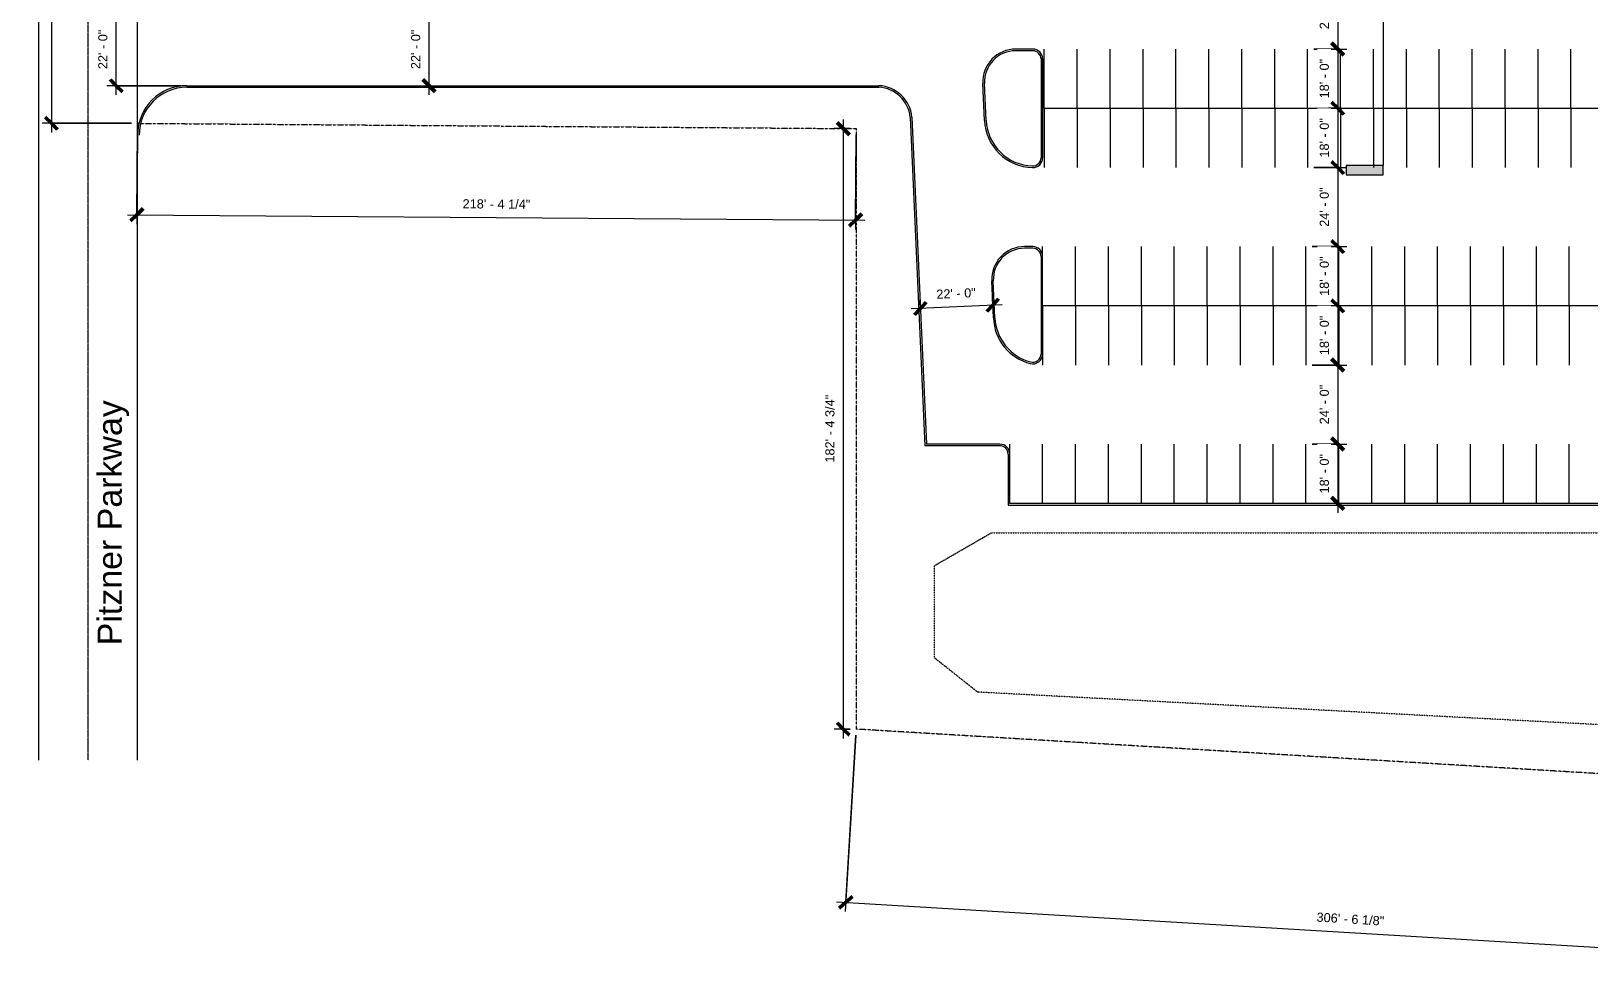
# Model space of a CAD drawing. Header units: inches. Extents: x 19480 to 29385, y -26609 to -18437.
# Drawn here: x 20309 to 25988, y -26609 to -23181 of the extents above; entities that cross this region are included whole.
import ezdxf

# ---------------------------------------------------------------- set-up
doc = ezdxf.new("R2010")
doc.units = ezdxf.units.IN
doc.header["$MEASUREMENT"] = 0
for name, pattern in [('Center', [1.25, 0.25, -0.1875, 0.625, -0.1875]), ('Center 1_4_', [0.53125, 0.25, -0.09375, 0.09375, -0.09375]), ('Dash', [0.25, 0.125, -0.125])]:
    doc.linetypes.add(name, pattern=pattern)
for name, color, linetype, lineweight in [('A-ANNO-DIMS', 211, 'Continuous', 9), ('A-ANNO-DIMS-360', 211, 'Continuous', 9), ('A-DETL-CNTR', 5, 'Center 1_4_', 9), ('A-DETL-HDLN', 90, 'Dash', 9), ('A-DETL-MEDM', 33, 'Continuous', 9), ('A-PROP-LINE', 214, 'Center', 15), ('A-SITE-CURB', 90, 'Continuous', 9), ('A-SITE-ROAD', 130, 'Continuous', 9), ('G-ANNO-SYMB', 111, 'Continuous', 9), ('G-ANNO-TEXT', 231, 'Continuous', 9), ('L-SITE', 91, 'Continuous', 9)]:
    doc.layers.add(name, color=color, linetype=linetype, lineweight=lineweight)
doc.styles.add('Arial_1', font='arial.ttf', dxfattribs={"height": 33.194237})
doc.styles.add('Arial_2', font='arial.ttf', dxfattribs={"height": 88.517964})
doc.dimstyles.new('Linear_-_3_32__Arial', dxfattribs={"dimscale": 12, "dimtxt": 33.75, "dimasz": 3.75, "dimexe": 2.8125, "dimexo": 1.875, "dimgap": 1.875, "dimtad": 1, "dimdec": 3, "dimrnd": 0.125, "dimzin": 1, "dimdsep": 46, "dimlunit": 4, "dimtxsty": 'Arial_1', "dimblk1": 'OBLIQUE', "dimblk2": 'OBLIQUE', "dimsah": 1, "dimcen": 0.09, "dimdle": 2.8125, "dimazin": 0, "dimtfac": 1, "dimtdec": 4, "dimtix": 1, "dimtmove": 0, "dimatfit": 3, "dimfxl": 1, "dimtvp": 1, "dimtfill": 1, "dimfrac": 2, "dimtolj": 1, "dimtzin": 0, "dimarcsym": 2})
doc.dimstyles.new('Linear_-_3_32__Arial_1', dxfattribs={"dimscale": 12, "dimtxt": 33.75, "dimasz": 3.75, "dimexe": 2.8125, "dimexo": 1.875, "dimgap": 1.875, "dimtad": 1, "dimdec": 3, "dimrnd": 0.125, "dimzin": 1, "dimdsep": 46, "dimlunit": 4, "dimtxsty": 'Arial_1', "dimblk1": 'OBLIQUE', "dimblk2": 'OBLIQUE', "dimsah": 1, "dimcen": 0.09, "dimdle": 2.8125, "dimazin": 0, "dimtfac": 1, "dimtdec": 4, "dimtix": 1, "dimtmove": 0, "dimatfit": 3, "dimfxl": 1, "dimtvp": 1, "dimtfill": 1, "dimfrac": 2, "dimtolj": 1, "dimtzin": 0, "dimarcsym": 2})
doc.dimstyles.new('Linear_-_3_32__Arial_2', dxfattribs={"dimscale": 12, "dimtxt": 33.75, "dimasz": 3.75, "dimexe": 2.8125, "dimexo": 1.875, "dimgap": 1.875, "dimtad": 1, "dimdec": 3, "dimrnd": 0.125, "dimzin": 1, "dimdsep": 46, "dimlunit": 4, "dimtxsty": 'Arial_1', "dimblk1": 'OBLIQUE', "dimblk2": 'OBLIQUE', "dimsah": 1, "dimcen": 0.09, "dimdle": 2.8125, "dimazin": 0, "dimtfac": 1, "dimtdec": 4, "dimtix": 1, "dimtmove": 0, "dimatfit": 3, "dimfxl": 1, "dimtvp": 1, "dimtfill": 1, "dimfrac": 2, "dimtolj": 1, "dimtzin": 0, "dimarcsym": 2})

# ---------------------------------------------------------------- blocks, each defined once
blk = doc.blocks.new('Parking_Stall_Multiple - Parking_Stall_Multiple-435696-Site Plan - Phase 1')
at = {"layer": 'L-SITE'}
for p, q in [((0, 0), (0, -120)), ((0, 0), (216, 0)), ((0, -120), (0, -240)), ((0, -120), (216, -120)), ((0, -120), (216, -120)), ((0, -240), (0, -360)), ((0, -240), (216, -240)), ((0, -240), (216, -240)), ((0, -360), (0, -480)), ((0, -360), (216, -360)), ((0, -360), (216, -360)), ((0, -480), (0, -600)), ((0, -480), (216, -480)), ((0, -480), (216, -480)), ((0, -600), (0, -720)), ((0, -600), (216, -600)), ((0, -600), (216, -600)), ((0, -720), (0, -840)), ((0, -720), (216, -720)), ((0, -720), (216, -720)), ((0, -840), (0, -960)), ((0, -840), (216, -840)), ((0, -840), (216, -840)), ((0, -960), (0, -1080)), ((0, -960), (216, -960)), ((0, -960), (216, -960)), ((0, -1080), (0, -1200)), ((0, -1080), (216, -1080)), ((0, -1080), (216, -1080)), ((0, -1200), (0, -1320)), ((0, -1200), (216, -1200)), ((0, -1200), (216, -1200)), ((0, -1320), (0, -1440)), ((0, -1320), (216, -1320)), ((0, -1320), (216, -1320)), ((0, -1440), (0, -1560)), ((0, -1440), (216, -1440)), ((0, -1440), (216, -1440)), ((0, -1560), (0, -1680)), ((0, -1560), (216, -1560)), ((0, -1560), (216, -1560)), ((0, -1680), (0, -1800)), ((0, -1680), (216, -1680)), ((0, -1680), (216, -1680)), ((0, -1800), (0, -1920)), ((0, -1800), (216, -1800)), ((0, -1800), (216, -1800)), ((0, -1920), (0, -2040)), ((0, -1920), (216, -1920)), ((0, -1920), (216, -1920)), ((0, -2040), (0, -2160)), ((0, -2040), (216, -2040)), ((0, -2040), (216, -2040)), ((0, -2160), (216, -2160))]:
    blk.add_line(p, q, dxfattribs=at)
blk = doc.blocks.new('Parking_Stall_Multiple - Parking_Stall_Multiple-435921-Site Plan - Phase 1')
at = {"layer": 'L-SITE'}
for p, q in [((0, 2040), (0, 2160)), ((0, 2160), (216, 2160)), ((0, 2040), (216, 2040)), ((0, 1920), (0, 2040)), ((0, 2040), (216, 2040)), ((0, 1920), (216, 1920)), ((0, 1800), (0, 1920)), ((0, 1920), (216, 1920)), ((0, 1800), (216, 1800)), ((0, 1680), (0, 1800)), ((0, 1800), (216, 1800)), ((0, 1680), (216, 1680)), ((0, 1560), (0, 1680)), ((0, 1680), (216, 1680)), ((0, 1560), (216, 1560)), ((0, 1440), (0, 1560)), ((0, 1560), (216, 1560)), ((0, 1440), (216, 1440)), ((0, 1320), (0, 1440)), ((0, 1440), (216, 1440)), ((0, 1320), (216, 1320)), ((0, 1200), (0, 1320)), ((0, 1320), (216, 1320)), ((0, 1200), (216, 1200)), ((0, 1080), (0, 1200)), ((0, 1200), (216, 1200)), ((0, 1080), (216, 1080)), ((0, 960), (0, 1080)), ((0, 1080), (216, 1080)), ((0, 960), (216, 960)), ((0, 840), (0, 960)), ((0, 960), (216, 960)), ((0, 840), (216, 840)), ((0, 720), (0, 840)), ((0, 840), (216, 840)), ((0, 720), (216, 720)), ((0, 600), (0, 720)), ((0, 720), (216, 720)), ((0, 600), (216, 600)), ((0, 480), (0, 600)), ((0, 600), (216, 600)), ((0, 480), (216, 480)), ((0, 360), (0, 480)), ((0, 480), (216, 480)), ((0, 360), (216, 360)), ((0, 240), (0, 360)), ((0, 360), (216, 360)), ((0, 240), (216, 240)), ((0, 120), (0, 240)), ((0, 240), (216, 240)), ((0, 120), (216, 120)), ((0, 0), (0, 120)), ((0, 120), (216, 120)), ((0, 0), (216, 0))]:
    blk.add_line(p, q, dxfattribs=at)
blk = doc.blocks.new('Parking_Stall_Multiple - Parking_Stall_Multiple-436144-Site Plan - Phase 1')
at = {"layer": 'L-SITE'}
for p, q in [((0, 0), (0, -120)), ((0, 0), (216, 0)), ((0, -120), (0, -240)), ((0, -120), (216, -120)), ((0, -120), (216, -120)), ((0, -240), (0, -360)), ((0, -240), (216, -240)), ((0, -240), (216, -240)), ((0, -360), (0, -480)), ((0, -360), (216, -360)), ((0, -360), (216, -360)), ((0, -480), (0, -600)), ((0, -480), (216, -480)), ((0, -480), (216, -480)), ((0, -600), (0, -720)), ((0, -600), (216, -600)), ((0, -600), (216, -600)), ((0, -720), (0, -840)), ((0, -720), (216, -720)), ((0, -720), (216, -720)), ((0, -840), (0, -960)), ((0, -840), (216, -840)), ((0, -840), (216, -840)), ((0, -960), (0, -1080)), ((0, -960), (216, -960)), ((0, -960), (216, -960)), ((0, -1080), (0, -1200)), ((0, -1080), (216, -1080)), ((0, -1080), (216, -1080)), ((0, -1200), (0, -1320)), ((0, -1200), (216, -1200)), ((0, -1200), (216, -1200)), ((0, -1320), (0, -1440)), ((0, -1320), (216, -1320)), ((0, -1320), (216, -1320)), ((0, -1440), (0, -1560)), ((0, -1440), (216, -1440)), ((0, -1440), (216, -1440)), ((0, -1560), (0, -1680)), ((0, -1560), (216, -1560)), ((0, -1560), (216, -1560)), ((0, -1680), (0, -1800)), ((0, -1680), (216, -1680)), ((0, -1680), (216, -1680)), ((0, -1800), (0, -1920)), ((0, -1800), (216, -1800)), ((0, -1800), (216, -1800)), ((0, -1920), (0, -2040)), ((0, -1920), (216, -1920)), ((0, -1920), (216, -1920)), ((0, -2040), (0, -2160)), ((0, -2040), (216, -2040)), ((0, -2040), (216, -2040)), ((0, -2160), (216, -2160))]:
    blk.add_line(p, q, dxfattribs=at)
blk = doc.blocks.new('Parking_Stall_Multiple - Parking_Stall_Multiple-437503-Site Plan - Phase 1')
at = {"layer": 'L-SITE'}
for p, q in [((0, 2160), (0, 2280)), ((0, 2280), (216, 2280)), ((0, 2160), (216, 2160)), ((0, 2040), (0, 2160)), ((0, 2160), (216, 2160)), ((0, 2040), (216, 2040)), ((0, 1920), (0, 2040)), ((0, 2040), (216, 2040)), ((0, 1920), (216, 1920)), ((0, 1800), (0, 1920)), ((0, 1920), (216, 1920)), ((0, 1800), (216, 1800)), ((0, 1680), (0, 1800)), ((0, 1800), (216, 1800)), ((0, 1680), (216, 1680)), ((0, 1560), (0, 1680)), ((0, 1680), (216, 1680)), ((0, 1560), (216, 1560)), ((0, 1440), (0, 1560)), ((0, 1560), (216, 1560)), ((0, 1440), (216, 1440)), ((0, 1320), (0, 1440)), ((0, 1440), (216, 1440)), ((0, 1320), (216, 1320)), ((0, 1200), (0, 1320)), ((0, 1320), (216, 1320)), ((0, 1200), (216, 1200)), ((0, 1080), (0, 1200)), ((0, 1200), (216, 1200)), ((0, 1080), (216, 1080)), ((0, 960), (0, 1080)), ((0, 1080), (216, 1080)), ((0, 960), (216, 960)), ((0, 840), (0, 960)), ((0, 960), (216, 960)), ((0, 840), (216, 840)), ((0, 720), (0, 840)), ((0, 840), (216, 840)), ((0, 720), (216, 720)), ((0, 600), (0, 720)), ((0, 720), (216, 720)), ((0, 600), (216, 600)), ((0, 480), (0, 600)), ((0, 600), (216, 600)), ((0, 480), (216, 480)), ((0, 360), (0, 480)), ((0, 480), (216, 480)), ((0, 360), (216, 360)), ((0, 240), (0, 360)), ((0, 360), (216, 360)), ((0, 240), (216, 240)), ((0, 120), (0, 240)), ((0, 240), (216, 240)), ((0, 120), (216, 120)), ((0, 0), (0, 120)), ((0, 120), (216, 120)), ((0, 0), (216, 0))]:
    blk.add_line(p, q, dxfattribs=at)
blk = doc.blocks.new('Parking_Stall_Multiple - Parking_Stall_Multiple-435553-Site Plan - Phase 1')
at = {"layer": 'L-SITE'}
for p, q in [((0, 2040), (0, 2160)), ((0, 2160), (216, 2160)), ((0, 2040), (216, 2040)), ((0, 1920), (0, 2040)), ((0, 2040), (216, 2040)), ((0, 1920), (216, 1920)), ((0, 1800), (0, 1920)), ((0, 1920), (216, 1920)), ((0, 1800), (216, 1800)), ((0, 1680), (0, 1800)), ((0, 1800), (216, 1800)), ((0, 1680), (216, 1680)), ((0, 1560), (0, 1680)), ((0, 1680), (216, 1680)), ((0, 1560), (216, 1560)), ((0, 1440), (0, 1560)), ((0, 1560), (216, 1560)), ((0, 1440), (216, 1440)), ((0, 1320), (0, 1440)), ((0, 1440), (216, 1440)), ((0, 1320), (216, 1320)), ((0, 1200), (0, 1320)), ((0, 1320), (216, 1320)), ((0, 1200), (216, 1200)), ((0, 1080), (0, 1200)), ((0, 1200), (216, 1200)), ((0, 1080), (216, 1080)), ((0, 960), (0, 1080)), ((0, 1080), (216, 1080)), ((0, 960), (216, 960)), ((0, 840), (0, 960)), ((0, 960), (216, 960)), ((0, 840), (216, 840)), ((0, 720), (0, 840)), ((0, 840), (216, 840)), ((0, 720), (216, 720)), ((0, 600), (0, 720)), ((0, 720), (216, 720)), ((0, 600), (216, 600)), ((0, 480), (0, 600)), ((0, 600), (216, 600)), ((0, 480), (216, 480)), ((0, 360), (0, 480)), ((0, 480), (216, 480)), ((0, 360), (216, 360)), ((0, 240), (0, 360)), ((0, 360), (216, 360)), ((0, 240), (216, 240)), ((0, 120), (0, 240)), ((0, 240), (216, 240)), ((0, 120), (216, 120)), ((0, 0), (0, 120)), ((0, 120), (216, 120)), ((0, 0), (216, 0))]:
    blk.add_line(p, q, dxfattribs=at)
blk = doc.blocks.new('DIMBLOCK16-Site Plan - Phase 1')
at = {"layer": 'A-ANNO-DIMS-360'}
for p, q in [((23315.3, -25747.1), (23276.9, -26389.2)), ((23278.9, -26355.5), (23315.3, -25747.1)), ((26986.8, -25967.1), (26948.4, -26609.2)), ((26950.4, -26575.5), (26986.8, -25967.1)), ((23245.2, -26353.5), (26984.1, -26577.6))]:
    blk.add_line(p, q, dxfattribs=at)
at = {"layer": 'A-ANNO-DIMS-360', "lineweight": 50}
for p, q in [((23278.9, -26355.5), (23302.7, -26334.4)), ((23278.9, -26355.5), (23255.1, -26376.6)), ((26950.4, -26575.5), (26926.6, -26596.7)), ((26950.4, -26575.5), (26974.2, -26554.4))]:
    blk.add_line(p, q, dxfattribs=at)
at = {"layer": 'A-ANNO-DIMS-360', "color": 0, "insert": (24996, -26392.8), "char_height": 33.194, "width": 294.715, "attachment_point": 1, "rotation": 356.5708, "line_spacing_factor": 0.938532, "style": 'Arial_1', "bg_fill": 3, "box_fill_scale": 1.25, "bg_fill_color": 0, "bg_fill_transparency": 0}
blk.add_mtext('306\' - 6 1/8"', dxfattribs=at)
blk = doc.blocks.new('_Oblique')
at = {"color": 0, "linetype": 'ByBlock', "lineweight": -2}
blk.add_line((-0.5, -0.5), (0.5, 0.5), dxfattribs=at)
blk = doc.blocks.new('DIMBLOCK18-Site Plan - Phase 1')
at = {"layer": 'A-ANNO-DIMS-360'}
for p, q in [((20674, -18896.5), (20348.9, -18896.5)), ((20382.6, -18862.8), (20382.6, -23550.3)), ((20382.6, -18896.5), (20674, -18896.5)), ((20674, -23516.5), (20348.9, -23516.5)), ((20382.6, -23516.5), (20674, -23516.5))]:
    blk.add_line(p, q, dxfattribs=at)
at = {"layer": 'A-ANNO-DIMS-360', "lineweight": 50}
for p, q in [((20382.6, -18896.5), (20360.1, -18874)), ((20382.6, -18896.5), (20405.1, -18919)), ((20382.6, -23516.5), (20360.1, -23494)), ((20382.6, -23516.5), (20405.1, -23539))]:
    blk.add_line(p, q, dxfattribs=at)
at = {"layer": 'A-ANNO-DIMS-360', "color": 0, "insert": (20317.1, -21290.9), "char_height": 33.19, "width": 202.5, "attachment_point": 1, "rotation": 90, "line_spacing_factor": 0.938532, "style": 'Arial_1', "bg_fill": 3, "box_fill_scale": 1.25, "bg_fill_color": 0, "bg_fill_transparency": 0}
blk.add_mtext('385\' - 0"', dxfattribs=at)
blk = doc.blocks.new('DIMBLOCK19-Site Plan - Phase 1')
at = {"layer": 'A-ANNO-DIMS-360'}
for p, q in [((20696.3, -23539), (20693.7, -23883.7)), ((20694, -23850), (20696.3, -23539)), ((23316.5, -23558.4), (23313.9, -23903.1)), ((23314.2, -23869.3), (23316.5, -23558.4)), ((20660.2, -23849.7), (23347.9, -23869.6))]:
    blk.add_line(p, q, dxfattribs=at)
at = {"layer": 'A-ANNO-DIMS-360', "lineweight": 50}
for p, q in [((20694, -23850), (20671.3, -23872.3)), ((20694, -23850), (20716.7, -23827.6)), ((23314.2, -23869.3), (23336.8, -23847)), ((23314.2, -23869.3), (23291.5, -23891.7))]:
    blk.add_line(p, q, dxfattribs=at)
at = {"layer": 'A-ANNO-DIMS-360', "color": 0, "insert": (21881.8, -23793.2), "char_height": 33.194, "width": 294.715, "attachment_point": 1, "rotation": 359.5769, "line_spacing_factor": 0.938532, "style": 'Arial_1', "bg_fill": 3, "box_fill_scale": 1.25, "bg_fill_color": 0, "bg_fill_transparency": 0}
blk.add_mtext('218\' - 4 1/4"', dxfattribs=at)
blk = doc.blocks.new('DIMBLOCK20-Site Plan - Phase 1')
at = {"layer": 'A-ANNO-DIMS-360'}
for p, q in [((23269.7, -23502.1), (23269.7, -25758.4)), ((23294.1, -23535.9), (23235.9, -23535.9)), ((23269.7, -23535.9), (23294.1, -23535.9)), ((23294.2, -25724.7), (23236, -25724.7)), ((23269.7, -25724.7), (23294.2, -25724.7))]:
    blk.add_line(p, q, dxfattribs=at)
at = {"layer": 'A-ANNO-DIMS-360', "lineweight": 50}
for p, q in [((23269.7, -23535.9), (23247.2, -23513.4)), ((23269.7, -23535.9), (23292.2, -23558.4)), ((23269.7, -25724.7), (23247.2, -25702.2)), ((23269.7, -25724.7), (23292.2, -25747.2))]:
    blk.add_line(p, q, dxfattribs=at)
at = {"layer": 'A-ANNO-DIMS-360', "color": 0, "insert": (23204.1, -24753.1), "char_height": 33.194, "width": 294.715, "attachment_point": 1, "rotation": 90, "line_spacing_factor": 0.938532, "style": 'Arial_1', "bg_fill": 3, "box_fill_scale": 1.25, "bg_fill_color": 0, "bg_fill_transparency": 0}
blk.add_mtext('182\' - 4 3/4"', dxfattribs=at)
blk = doc.blocks.new('Section - 3_32_ x 3_8_-18514-Site Plan - Phase 1')
at = {"layer": 'G-ANNO-SYMB'}
blk.add_hatch(color=256, dxfattribs=at).paths.add_polyline_path([(0, 0.375), (0, 0), (-0.09375, 0), (-0.09375, 0.375)], flags=0)
for p, q in [((0, 0.375), (-0.09375, 0.375)), ((-0.09375, 0.375), (-0.09375, 0)), ((0, 0), (0, 0.375)), ((-0.09375, 0), (0, 0))]:
    blk.add_line(p, q, dxfattribs=at)
blk = doc.blocks.new('DIMBLOCK28-Site Plan - Phase 1')
at = {"layer": 'A-ANNO-DIMS-360', "lineweight": 50}
for p, q in [((20619, -23115.3), (20596.5, -23092.8)), ((20619, -23115.3), (20641.5, -23137.8)), ((20619, -23379.3), (20596.5, -23356.8)), ((20619, -23379.3), (20641.5, -23401.8))]:
    blk.add_line(p, q, dxfattribs=at)
at = {"layer": 'A-ANNO-DIMS-360'}
for p, q in [((20619, -23413.1), (20619, -23081.6)), ((20854, -23115.3), (20585.2, -23115.3)), ((20619, -23115.3), (20854, -23115.3)), ((20854, -23379.3), (20585.2, -23379.3)), ((20619, -23379.3), (20854, -23379.3))]:
    blk.add_line(p, q, dxfattribs=at)
at = {"layer": 'A-ANNO-DIMS-360', "color": 0, "insert": (20553.4, -23319), "char_height": 33.19, "width": 171.969, "attachment_point": 1, "rotation": 90, "line_spacing_factor": 0.938532, "style": 'Arial_1', "bg_fill": 3, "box_fill_scale": 1.25, "bg_fill_color": 0, "bg_fill_transparency": 0}
blk.add_mtext('22\' - 0"', dxfattribs=at)
blk = doc.blocks.new('DIMBLOCK37-Site Plan - Phase 1')
at = {"layer": 'A-ANNO-DIMS-360', "lineweight": 50}
for p, q in [((21759.5, -23115.3), (21737, -23092.8)), ((21759.5, -23115.3), (21782, -23137.8)), ((21759.5, -23379.3), (21737, -23356.8)), ((21759.5, -23379.3), (21782, -23401.8))]:
    blk.add_line(p, q, dxfattribs=at)
at = {"layer": 'A-ANNO-DIMS-360'}
for p, q in [((21432.9, -23115.3), (21793.3, -23115.3)), ((21759.5, -23115.3), (21432.9, -23115.3)), ((21759.5, -23413.1), (21759.5, -23115.3)), ((21750.2, -23379.3), (21793.3, -23379.3)), ((21759.5, -23379.3), (21750.2, -23379.3))]:
    blk.add_line(p, q, dxfattribs=at)
at = {"layer": 'A-ANNO-DIMS-360', "color": 0, "insert": (21694, -23319), "char_height": 33.19, "width": 171.969, "attachment_point": 1, "rotation": 90, "line_spacing_factor": 0.938532, "style": 'Arial_1', "bg_fill": 3, "box_fill_scale": 1.25, "bg_fill_color": 0, "bg_fill_transparency": 0}
blk.add_mtext('22\' - 0"', dxfattribs=at)
blk = doc.blocks.new('DIMBLOCK46-Site Plan - Phase 1')
at = {"layer": 'A-ANNO-DIMS-360', "lineweight": 50}
for p, q in [((25072.1, -22957.9), (25049.6, -22935.4)), ((25072.1, -22957.9), (25094.6, -22980.4)), ((25072.1, -23245.9), (25049.6, -23223.4)), ((25072.1, -23245.9), (25094.6, -23268.4))]:
    blk.add_line(p, q, dxfattribs=at)
at = {"layer": 'A-ANNO-DIMS-360'}
for p, q in [((25081.4, -22957.9), (25038.4, -22957.9)), ((25072.1, -22957.9), (25072.1, -23245.9)), ((25072.1, -22957.9), (25081.4, -22957.9)), ((24984.9, -23245.9), (25105.9, -23245.9)), ((25072.1, -23245.9), (24984.9, -23245.9))]:
    blk.add_line(p, q, dxfattribs=at)
at = {"layer": 'A-ANNO-DIMS-360', "color": 0, "insert": (25006.6, -23173.6), "char_height": 33.19, "width": 171.969, "attachment_point": 1, "rotation": 90, "line_spacing_factor": 0.938532, "style": 'Arial_1', "bg_fill": 3, "box_fill_scale": 1.25, "bg_fill_color": 0, "bg_fill_transparency": 0}
blk.add_mtext('24\' - 0"', dxfattribs=at)
blk = doc.blocks.new('DIMBLOCK47-Site Plan - Phase 1')
at = {"layer": 'A-ANNO-DIMS-360', "lineweight": 50}
for p, q in [((25072.1, -23245.9), (25049.6, -23223.4)), ((25072.1, -23245.9), (25094.6, -23268.4)), ((25072.1, -23461.9), (25049.6, -23439.4)), ((25072.1, -23461.9), (25094.6, -23484.4))]:
    blk.add_line(p, q, dxfattribs=at)
at = {"layer": 'A-ANNO-DIMS-360'}
for p, q in [((24984.9, -23245.9), (25105.9, -23245.9)), ((25072.1, -23245.9), (24984.9, -23245.9)), ((25072.1, -23245.9), (25072.1, -23461.9)), ((25081.4, -23461.9), (25038.4, -23461.9)), ((25072.1, -23461.9), (25081.4, -23461.9))]:
    blk.add_line(p, q, dxfattribs=at)
at = {"layer": 'A-ANNO-DIMS-360', "color": 0, "insert": (25006.6, -23425.6), "char_height": 33.19, "width": 171.969, "attachment_point": 1, "rotation": 90, "line_spacing_factor": 0.938532, "style": 'Arial_1', "bg_fill": 3, "box_fill_scale": 1.25, "bg_fill_color": 0, "bg_fill_transparency": 0}
blk.add_mtext('18\' - 0"', dxfattribs=at)
blk = doc.blocks.new('DIMBLOCK48-Site Plan - Phase 1')
at = {"layer": 'A-ANNO-DIMS-360', "lineweight": 50}
for p, q in [((25072.1, -23461.9), (25049.6, -23439.4)), ((25072.1, -23461.9), (25094.6, -23484.4)), ((25072.1, -23677.9), (25049.6, -23655.4)), ((25072.1, -23677.9), (25094.6, -23700.4))]:
    blk.add_line(p, q, dxfattribs=at)
at = {"layer": 'A-ANNO-DIMS-360'}
for p, q in [((25081.4, -23461.9), (25038.4, -23461.9)), ((25072.1, -23461.9), (25072.1, -23677.9)), ((25072.1, -23461.9), (25081.4, -23461.9)), ((24984.9, -23677.9), (25105.9, -23677.9)), ((25072.1, -23677.9), (24984.9, -23677.9))]:
    blk.add_line(p, q, dxfattribs=at)
at = {"layer": 'A-ANNO-DIMS-360', "color": 0, "insert": (25006.6, -23641.6), "char_height": 33.19, "width": 171.969, "attachment_point": 1, "rotation": 90, "line_spacing_factor": 0.938532, "style": 'Arial_1', "bg_fill": 3, "box_fill_scale": 1.25, "bg_fill_color": 0, "bg_fill_transparency": 0}
blk.add_mtext('18\' - 0"', dxfattribs=at)
blk = doc.blocks.new('DIMBLOCK49-Site Plan - Phase 1')
at = {"layer": 'A-ANNO-DIMS-360'}
for p, q in [((24984.9, -23677.9), (25105.9, -23677.9)), ((25072.1, -23677.9), (24984.9, -23677.9)), ((25072.1, -23677.9), (25072.1, -23965.9)), ((24978.9, -23965.9), (25105.9, -23965.9)), ((25072.1, -23965.9), (24978.9, -23965.9))]:
    blk.add_line(p, q, dxfattribs=at)
at = {"layer": 'A-ANNO-DIMS-360', "lineweight": 50}
for p, q in [((25072.1, -23677.9), (25049.6, -23655.4)), ((25072.1, -23677.9), (25094.6, -23700.4)), ((25072.1, -23965.9), (25049.6, -23943.4)), ((25072.1, -23965.9), (25094.6, -23988.4))]:
    blk.add_line(p, q, dxfattribs=at)
at = {"layer": 'A-ANNO-DIMS-360', "color": 0, "insert": (25006.6, -23893.6), "char_height": 33.19, "width": 171.969, "attachment_point": 1, "rotation": 90, "line_spacing_factor": 0.938532, "style": 'Arial_1', "bg_fill": 3, "box_fill_scale": 1.25, "bg_fill_color": 0, "bg_fill_transparency": 0}
blk.add_mtext('24\' - 0"', dxfattribs=at)
blk = doc.blocks.new('DIMBLOCK50-Site Plan - Phase 1')
at = {"layer": 'A-ANNO-DIMS-360', "lineweight": 50}
for p, q in [((25072.1, -23965.9), (25049.6, -23943.4)), ((25072.1, -23965.9), (25094.6, -23988.4)), ((25072.1, -24181.9), (25049.6, -24159.4)), ((25072.1, -24181.9), (25094.6, -24204.4))]:
    blk.add_line(p, q, dxfattribs=at)
at = {"layer": 'A-ANNO-DIMS-360'}
for p, q in [((24978.9, -23965.9), (25105.9, -23965.9)), ((25072.1, -23965.9), (24978.9, -23965.9)), ((25072.1, -23965.9), (25072.1, -24181.9)), ((25081.4, -24181.9), (25038.4, -24181.9)), ((25072.1, -24181.9), (25081.4, -24181.9))]:
    blk.add_line(p, q, dxfattribs=at)
at = {"layer": 'A-ANNO-DIMS-360', "color": 0, "insert": (25006.6, -24145.6), "char_height": 33.19, "width": 171.969, "attachment_point": 1, "rotation": 90, "line_spacing_factor": 0.938532, "style": 'Arial_1', "bg_fill": 3, "box_fill_scale": 1.25, "bg_fill_color": 0, "bg_fill_transparency": 0}
blk.add_mtext('18\' - 0"', dxfattribs=at)
blk = doc.blocks.new('DIMBLOCK51-Site Plan - Phase 1')
at = {"layer": 'A-ANNO-DIMS-360'}
for p, q in [((25081.4, -24181.9), (25038.4, -24181.9)), ((25072.1, -24181.9), (25072.1, -24397.9)), ((25072.1, -24181.9), (25081.4, -24181.9)), ((24978.9, -24397.9), (25105.9, -24397.9)), ((25072.1, -24397.9), (24978.9, -24397.9))]:
    blk.add_line(p, q, dxfattribs=at)
at = {"layer": 'A-ANNO-DIMS-360', "lineweight": 50}
for p, q in [((25072.1, -24181.9), (25049.6, -24159.4)), ((25072.1, -24181.9), (25094.6, -24204.4)), ((25072.1, -24397.9), (25049.6, -24375.4)), ((25072.1, -24397.9), (25094.6, -24420.4))]:
    blk.add_line(p, q, dxfattribs=at)
at = {"layer": 'A-ANNO-DIMS-360', "color": 0, "insert": (25006.6, -24361.6), "char_height": 33.19, "width": 171.969, "attachment_point": 1, "rotation": 90, "line_spacing_factor": 0.938532, "style": 'Arial_1', "bg_fill": 3, "box_fill_scale": 1.25, "bg_fill_color": 0, "bg_fill_transparency": 0}
blk.add_mtext('18\' - 0"', dxfattribs=at)
blk = doc.blocks.new('DIMBLOCK52-Site Plan - Phase 1')
at = {"layer": 'A-ANNO-DIMS-360'}
for p, q in [((24978.9, -24397.9), (25105.9, -24397.9)), ((25072.1, -24397.9), (24978.9, -24397.9)), ((25072.1, -24397.9), (25072.1, -24685.9)), ((24978.9, -24685.9), (25105.9, -24685.9)), ((25072.1, -24685.9), (24978.9, -24685.9))]:
    blk.add_line(p, q, dxfattribs=at)
at = {"layer": 'A-ANNO-DIMS-360', "lineweight": 50}
for p, q in [((25072.1, -24397.9), (25049.6, -24375.4)), ((25072.1, -24397.9), (25094.6, -24420.4)), ((25072.1, -24685.9), (25049.6, -24663.4)), ((25072.1, -24685.9), (25094.6, -24708.4))]:
    blk.add_line(p, q, dxfattribs=at)
at = {"layer": 'A-ANNO-DIMS-360', "color": 0, "insert": (25006.6, -24613.6), "char_height": 33.19, "width": 171.969, "attachment_point": 1, "rotation": 90, "line_spacing_factor": 0.938532, "style": 'Arial_1', "bg_fill": 3, "box_fill_scale": 1.25, "bg_fill_color": 0, "bg_fill_transparency": 0}
blk.add_mtext('24\' - 0"', dxfattribs=at)
blk = doc.blocks.new('DIMBLOCK53-Site Plan - Phase 1')
at = {"layer": 'A-ANNO-DIMS-360'}
for p, q in [((24978.9, -24685.9), (25105.9, -24685.9)), ((25072.1, -24685.9), (24978.9, -24685.9)), ((25072.1, -24685.9), (25072.1, -24935.7)), ((25081.4, -24901.9), (25038.4, -24901.9)), ((25072.1, -24901.9), (25081.4, -24901.9))]:
    blk.add_line(p, q, dxfattribs=at)
at = {"layer": 'A-ANNO-DIMS-360', "lineweight": 50}
for p, q in [((25072.1, -24685.9), (25049.6, -24663.4)), ((25072.1, -24685.9), (25094.6, -24708.4)), ((25072.1, -24901.9), (25049.6, -24879.4)), ((25072.1, -24901.9), (25094.6, -24924.4))]:
    blk.add_line(p, q, dxfattribs=at)
at = {"layer": 'A-ANNO-DIMS-360', "color": 0, "insert": (25006.6, -24865.6), "char_height": 33.19, "width": 171.969, "attachment_point": 1, "rotation": 90, "line_spacing_factor": 0.938532, "style": 'Arial_1', "bg_fill": 3, "box_fill_scale": 1.25, "bg_fill_color": 0, "bg_fill_transparency": 0}
blk.add_mtext('18\' - 0"', dxfattribs=at)
blk = doc.blocks.new('DIMBLOCK54-Site Plan - Phase 1')
at = {"layer": 'A-ANNO-DIMS-360'}
for p, q in [((23848.2, -24178), (23517.1, -24192.8)), ((23551.2, -24200.6), (23549.3, -24157.6)), ((23550.8, -24191.3), (23551.2, -24200.6)), ((23814.9, -24188.8), (23813, -24145.8)), ((23814.5, -24179.5), (23814.9, -24188.8))]:
    blk.add_line(p, q, dxfattribs=at)
at = {"layer": 'A-ANNO-DIMS-360', "lineweight": 50}
for p, q in [((23550.8, -24191.3), (23529.3, -24214.8)), ((23550.8, -24191.3), (23572.2, -24167.8)), ((23814.5, -24179.5), (23793, -24203)), ((23814.5, -24179.5), (23836, -24156))]:
    blk.add_line(p, q, dxfattribs=at)
at = {"layer": 'A-ANNO-DIMS-360', "color": 0, "insert": (23608.1, -24123.1), "char_height": 33.19, "width": 171.969, "attachment_point": 1, "rotation": 2.5688, "line_spacing_factor": 0.938532, "style": 'Arial_1', "bg_fill": 3, "box_fill_scale": 1.25, "bg_fill_color": 0, "bg_fill_transparency": 0}
blk.add_mtext('22\' - 0"', dxfattribs=at)

msp = doc.modelspace()

# ---------------------------------------------------------------- linework, layer by layer
at = {"layer": 'A-DETL-CNTR'}
msp.add_line((20516.4559, -25837.5733), (20516.4559, -18733.5733), dxfattribs=at)
at = {"layer": 'A-DETL-HDLN'}
for p, q in [((23601.9085, -25128.7936), (23809.4334, -25008.979)), ((23809.4334, -25008.979), (26492.2793, -25008.979)), ((23601.9085, -25464.7936), (23601.9085, -25128.7936)), ((23759.5283, -25589.6846), (23601.9085, -25464.7936)), ((26545.8537, -25735.7097), (23759.5283, -25589.6846))]:
    msp.add_line(p, q, dxfattribs=at)
at = {"layer": 'A-DETL-MEDM'}
for p, q in [((20336.4559, -25837.5733), (20336.4559, -18733.5733)), ((20696.4559, -25837.5733), (20696.4559, -18733.5733))]:
    msp.add_line(p, q, dxfattribs=at)
at = {"layer": 'A-PROP-LINE'}
for p, q in [((20696.4559, -23516.5274), (23316.6433, -23535.8753)), ((23316.6433, -23535.8753), (23316.6809, -25724.6592)), ((26988.1776, -25944.6646), (23316.6809, -25724.6592))]:
    msp.add_line(p, q, dxfattribs=at)
at = {"layer": 'A-SITE-CURB'}
for p, q in [((23960.4218, -23251.9397), (23898.137, -23251.9397)), ((23990.4218, -23281.9397), (23990.4218, -23641.8923)), ((20876.4559, -23385.3328), (23399.3945, -23385.3328)), ((23790.2943, -23505.7383), (23784.2516, -23371.0491)), ((23513.5099, -23494.4433), (23567.2349, -24691.9397)), ((23960.4218, -23971.9397), (23930.4394, -23971.9397)), ((23990.4218, -24001.9397), (23990.4218, -24357.3671)), ((23822.5967, -24225.7383), (23816.5539, -24091.0491)), ((23840.4218, -24691.9397), (23567.2349, -24691.9397)), ((23870.4218, -24721.9397), (23870.4218, -24907.9397)), ((23870.4218, -24907.9397), (26162.4218, -24907.9397))]:
    msp.add_line(p, q, dxfattribs=at)
for centre, radius, start, end in [((23898.137, -23365.9397), 114, 90, 182.5688175), ((23960.4218, -23281.9397), 30, 0, 90), ((20876.4559, -23559.3328), 174, 90, 180), ((23393.8778, -23505.3328), 120.1267, 5.201017, 87.3678005), ((23964.1195, -23497.9397), 174, 182.5688175, 268.5285937), ((23960.4218, -23641.8923), 30, 268.5285937, 0), ((23930.4394, -24085.9397), 114, 90, 182.5688175), ((23960.4218, -24001.9397), 30, 0, 90), ((23996.4218, -24217.9397), 174, 182.5688175, 255.5224878), ((23960.4218, -24357.3671), 30, 255.5224878, 0), ((23840.4218, -24721.9397), 30, 0, 90)]:
    msp.add_arc(centre, radius, start, end, dxfattribs=at)
at = {"layer": 'A-SITE-ROAD'}
for p, q in [((23960.4218, -23245.9397), (23898.137, -23245.9397)), ((23996.4218, -23281.9397), (23996.4218, -23641.8923)), ((20876.4559, -23379.3328), (23399.5307, -23379.3328)), ((23784.3003, -23506.0072), (23778.2576, -23371.3181)), ((23519.4978, -23494.0383), (23572.9717, -24685.9397)), ((23960.4218, -23965.9397), (23930.4394, -23965.9397)), ((23816.6027, -24226.0072), (23810.56, -24091.3181)), ((23840.4218, -24685.9397), (23572.9717, -24685.9397))]:
    msp.add_line(p, q, dxfattribs=at)
for centre, radius, start, end in [((23898.137, -23365.9397), 120, 90, 182.5688175), ((23960.4218, -23281.9397), 36, 0, 90), ((20876.4559, -23559.3328), 180, 90, 180), ((23393.8778, -23505.3328), 126.1267, 5.1376349, 87.4311825), ((23964.1195, -23497.9397), 180, 182.5688175, 268.5285937), ((23960.4218, -23641.8923), 36, 268.5285937, 0), ((23930.4394, -24085.9397), 120, 90, 182.5688175), ((23960.4218, -24001.9397), 36, 0, 90), ((23996.4218, -24217.9397), 180, 182.5688175, 255.5224878), ((23960.4218, -24357.3671), 36, 255.5224878, 0), ((23840.4218, -24721.9397), 36, 0, 90)]:
    msp.add_arc(centre, radius, start, end, dxfattribs=at)
at = {"layer": 'G-ANNO-SYMB'}
msp.add_line((25238.0948, -19501.0329), (25238.0948, -23670.3543), dxfattribs=at)

# ---------------------------------------------------------------- block references
at = {"layer": 'G-ANNO-SYMB', "xscale": 359.9999999999998, "yscale": 359.9999999999998, "zscale": 359.9999999999998, "rotation": 89.99999999999947}
msp.add_blockref('Section - 3_32_ x 3_8_-18514-Site Plan - Phase 1', (25238.0948, -23670.3543), dxfattribs=at)
at = {"layer": 'L-SITE'}
for name, p, rotation in [('Parking_Stall_Multiple - Parking_Stall_Multiple-435553-Site Plan - Phase 1', (26162.4218, -23461.9397), 89.99999999999918), ('Parking_Stall_Multiple - Parking_Stall_Multiple-435696-Site Plan - Phase 1', (26162.4218, -23461.9397), 270.0000000000003), ('Parking_Stall_Multiple - Parking_Stall_Multiple-435921-Site Plan - Phase 1', (26156.4218, -24181.9397), 89.99999999999972), ('Parking_Stall_Multiple - Parking_Stall_Multiple-436144-Site Plan - Phase 1', (26156.4218, -24181.9397), 269.9999999999997), ('Parking_Stall_Multiple - Parking_Stall_Multiple-437503-Site Plan - Phase 1', (26156.4218, -24901.9397), 89.99999999999972)]:
    msp.add_blockref(name, p, dxfattribs=dict(at, rotation=rotation))

# ---------------------------------------------------------------- texts
at = {"layer": 'G-ANNO-TEXT', "color": 7, "insert": (20550.7588, -25419.0435), "char_height": 88.517964, "width": 1056.24, "attachment_point": 1, "rotation": 90, "line_spacing_factor": 0.938532, "style": 'Arial_2'}
msp.add_mtext('Pitzner Parkway\\P', dxfattribs=at)

# ---------------------------------------------------------------- next in the draw order: dimensions: what is measured, and where the dimension line sits
at = {"layer": 'A-ANNO-DIMS'}
for base, p1, p2, angle, override, picture, middle in [((20382.6154, -23516.5274), (20696.4559, -18896.5274), (20696.4559, -23516.5274), 90, {"dimpost": '<>', "dimfxl": 4620}, 'DIMBLOCK18-Site Plan - Phase 1', (20343.156, -21206.5274)), ((25072.13, -23245.9397), (25103.9498, -22957.9397), (24962.4218, -23245.9397), 90, {"dimpost": '<>', "dimfxl": 320.895902}, 'DIMBLOCK46-Site Plan - Phase 1', (25032.682, -23101.9397)), ((21759.5418, -23115.3328), (21727.722, -23379.3328), (21410.3902, -23115.3328), 90, {"dimpost": '<>', "dimfxl": 412.789855}, 'DIMBLOCK37-Site Plan - Phase 1', (21720.0937, -23247.3328)), ((23550.7807, -24191.3155), (23815.9416, -24211.271), (23552.2069, -24223.1033), 2.5688175, {"dimpost": '<>', "dimfxl": 264}, 'DIMBLOCK54-Site Plan - Phase 1', (23680.88, -24145.9909)), ((26950.3739, -26575.5411), (23316.6809, -25724.6592), (26988.1776, -25944.6646), 356.570793, {"dimpost": '<>', "dimfxl": 3678.082468}, 'DIMBLOCK16-Site Plan - Phase 1', (25116.9987, -26425.9349))]:
    dim = msp.add_linear_dim(base=base, p1=p1, p2=p2, angle=angle, dimstyle='Linear_-_3_32__Arial', override=override, dxfattribs=at)
    dim.commit()
    dim.dimension.update_dxf_attribs({"geometry": picture, "text_midpoint": middle})

# ---------------------------------------------------------------- next in the draw order: dimensions: what is measured, and where the dimension line sits
for base, p1, p2, angle, dimstyle, override, picture, middle in [((20618.9701, -23115.3328), (20876.4559, -23379.3328), (20876.4559, -23115.3328), 90, 'Linear_-_3_32__Arial', {"dimpost": '<>', "dimfxl": 264}, 'DIMBLOCK28-Site Plan - Phase 1', (20579.522, -23247.3328)), ((25072.13, -23461.9397), (24962.4218, -23245.9397), (25103.9498, -23461.9397), 90, 'Linear_-_3_32__Arial_1', {"dimpost": '<>', "dimfxl": 258.236674}, 'DIMBLOCK47-Site Plan - Phase 1', (25032.682, -23353.9397)), ((23314.181, -23869.3303), (20696.4559, -23516.5274), (23316.6433, -23535.8753), 359.5769266, 'Linear_-_3_32__Arial', {"dimpost": '<>', "dimfxl": 2620.258842}, 'DIMBLOCK19-Site Plan - Phase 1', (22004.3802, -23819.9942))]:
    dim = msp.add_linear_dim(base=base, p1=p1, p2=p2, angle=angle, dimstyle=dimstyle, override=override, dxfattribs=at)
    dim.commit()
    dim.dimension.update_dxf_attribs({"geometry": picture, "text_midpoint": middle})

# ---------------------------------------------------------------- next in the draw order: dimensions: what is measured, and where the dimension line sits
for base, p1, p2, angle, dimstyle, override, picture, middle in [((25072.13, -23677.9397), (25103.9498, -23461.9397), (24962.4218, -23677.9397), 90, 'Linear_-_3_32__Arial_2', {"dimpost": '<>', "dimfxl": 258.236674}, 'DIMBLOCK48-Site Plan - Phase 1', (25032.682, -23569.9397)), ((23269.7016, -25724.66), (23316.6433, -23535.8753), (23316.6809, -25724.6592), 270.0009837, 'Linear_-_3_32__Arial', {"dimpost": '<>', "dimfxl": 2188.783952}, 'DIMBLOCK20-Site Plan - Phase 1', (23309.3573, -24630.2674))]:
    dim = msp.add_linear_dim(base=base, p1=p1, p2=p2, angle=angle, dimstyle=dimstyle, override=override, dxfattribs=at)
    dim.commit()
    dim.dimension.update_dxf_attribs({"geometry": picture, "text_midpoint": middle})

# ---------------------------------------------------------------- next in the draw order: dimensions: what is measured, and where the dimension line sits
dim = msp.add_linear_dim(base=(25072.13, -23965.9397), p1=(24962.4218, -23677.9397), p2=(24956.4218, -23965.9397), angle=90, dimstyle='Linear_-_3_32__Arial', override={"dimpost": '<>', "dimfxl": 288.062493}, dxfattribs=at)
dim.commit()
dim.dimension.update_dxf_attribs({"geometry": 'DIMBLOCK49-Site Plan - Phase 1', "text_midpoint": (25032.682, -23821.9397)})

# ---------------------------------------------------------------- next in the draw order: dimensions: what is measured, and where the dimension line sits
dim = msp.add_linear_dim(base=(25072.13, -24181.9397), p1=(24956.4218, -23965.9397), p2=(25103.9498, -24181.9397), angle=90, dimstyle='Linear_-_3_32__Arial_1', override={"dimpost": '<>', "dimfxl": 261.573156}, dxfattribs=at)
dim.commit()
dim.dimension.update_dxf_attribs({"geometry": 'DIMBLOCK50-Site Plan - Phase 1', "text_midpoint": (25032.682, -24073.9397)})

# ---------------------------------------------------------------- next in the draw order: dimensions: what is measured, and where the dimension line sits
dim = msp.add_linear_dim(base=(25072.13, -24397.9397), p1=(25103.9498, -24181.9397), p2=(24956.4218, -24397.9397), angle=90, dimstyle='Linear_-_3_32__Arial_2', override={"dimpost": '<>', "dimfxl": 261.573156}, dxfattribs=at)
dim.commit()
dim.dimension.update_dxf_attribs({"geometry": 'DIMBLOCK51-Site Plan - Phase 1', "text_midpoint": (25032.682, -24289.9397)})

# ---------------------------------------------------------------- next in the draw order: dimensions: what is measured, and where the dimension line sits
dim = msp.add_linear_dim(base=(25072.13, -24685.9397), p1=(24956.4218, -24397.9397), p2=(24956.4218, -24685.9397), angle=90, dimstyle='Linear_-_3_32__Arial', override={"dimpost": '<>', "dimfxl": 288}, dxfattribs=at)
dim.commit()
dim.dimension.update_dxf_attribs({"geometry": 'DIMBLOCK52-Site Plan - Phase 1', "text_midpoint": (25032.682, -24541.9397)})

# ---------------------------------------------------------------- next in the draw order: dimensions: what is measured, and where the dimension line sits
dim = msp.add_linear_dim(base=(25072.13, -24901.9397), p1=(24956.4218, -24685.9397), p2=(25103.9498, -24901.9397), angle=90, dimstyle='Linear_-_3_32__Arial_1', override={"dimpost": '<>', "dimfxl": 261.573156}, dxfattribs=at)
dim.commit()
dim.dimension.update_dxf_attribs({"geometry": 'DIMBLOCK53-Site Plan - Phase 1', "text_midpoint": (25032.682, -24793.9397)})

doc.saveas('drawing.dxf')
